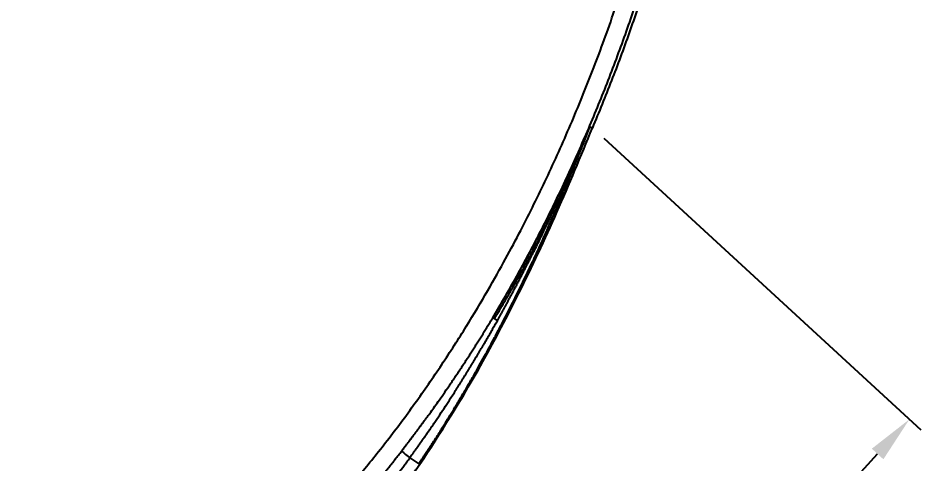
# Model space of a CAD drawing. Header units: millimetres. Extents: x 63 to 483, y 13 to 310.
# Drawn here: x 189.8 to 247.5, y 128.2 to 156.6 of the extents above; entities that cross this region are included whole.
import ezdxf

# ---------------------------------------------------------------- set-up
doc = ezdxf.new("R2010")
doc.units = ezdxf.units.MM
doc.layers.add('DIM', color=5, linetype='Continuous')
doc.styles.get("Standard").update_dxf_attribs({"font": 'arial.ttf'})
doc.dimstyles.new('사본 Standard', dxfattribs={"dimtxt": 2.5, "dimasz": 3, "dimexe": 1, "dimexo": 1, "dimgap": 0.9, "dimtad": 1, "dimdec": 1, "dimdsep": 46, "dimtxsty": 'Standard', "dimcen": 0.09, "dimclrd": 3, "dimclre": 3, "dimclrt": 2, "dimadec": 0, "dimazin": 0, "dimtfac": 1, "dimtdec": 1, "dimtmove": 0, "dimatfit": 3, "dimfxl": 1.25, "dimtolj": 1, "dimtzin": 0, "dimarcsym": 1})

# ---------------------------------------------------------------- blocks, each defined once
blk = doc.blocks.new('*D5')
at = {"layer": 'DIM', "linetype": 'ByBlock', "lineweight": -2, "transparency": 16777216}
for p, q in [((227.214, 148.975), (247.457, 130.379)), ((212.083, 93.35), (244.691, 128.847)), ((190.547, 109.06), (210.79, 90.464))]:
    blk.add_line(p, q, dxfattribs=at)
at = {"layer": 'DIM', "transparency": 16777216}
for points in [[(244.322, 129.185), (245.059, 128.508), (246.72, 131.056)], [(211.715, 93.688), (212.451, 93.012), (210.054, 91.141)]]:
    blk.add_solid(points, dxfattribs=at)
at = {"layer": 'DIM', "transparency": 16777216, "insert": (226.178, 113.128), "char_height": 3, "attachment_point": 5, "rotation": 47.42892}
blk.add_mtext('\\A1;162.6', dxfattribs=at)

msp = doc.modelspace()

# ---------------------------------------------------------------- linework, layer by layer
msp.add_line((214.825, 128.6), (215.396, 128.212))
msp.add_ellipse((215.077, 128.429), major_axis=(-0.789, 0.615), ratio=0.020891, start_param=0.184286, end_param=1.261485)
for points, knots in [([(237.147, 252.126), (237.143, 247.808), (237.115, 243.491), (237.017, 234.856), (236.947, 230.539), (236.812, 224.065), (236.761, 221.906), (236.679, 218.669), (236.651, 217.59), (236.591, 215.433), (236.544, 213.814), (236.495, 212.196), (236.462, 211.117), (236.445, 210.578), (236.394, 208.96), (236.359, 207.881), (236.303, 206.263), (236.284, 205.723), (236.246, 204.644), (236.226, 204.105), (236.164, 202.487), (236.12, 201.408), (236.025, 199.251), (235.973, 198.172), (235.86, 196.015), (235.799, 194.937), (235.665, 192.781), (235.592, 191.704), (235.432, 189.549), (235.345, 188.473), (235.154, 186.32), (235.051, 185.245), (234.826, 183.096), (234.704, 182.022), (234.44, 179.877), (234.298, 178.806), (233.99, 176.666), (233.825, 175.598), (233.468, 173.465), (233.276, 172.401), (232.865, 170.278), (232.645, 169.219), (232.175, 167.108), (231.924, 166.056), (231.524, 164.484), (231.386, 163.961), (231.103, 162.917), (230.958, 162.397), (230.509, 160.838), (230.195, 159.803), (229.534, 157.743), (229.188, 156.718), (228.466, 154.68), (228.089, 153.666), (227.306, 151.649), (226.899, 150.647), (226.477, 149.651)], [0, 0, 0, 0, 0.125, 0.125, 0.25, 0.25, 0.3125, 0.3125, 0.34375, 0.34375, 0.375, 0.390625, 0.390625, 0.40625, 0.40625, 0.4375, 0.4375, 0.453125, 0.453125, 0.46875, 0.46875, 0.5, 0.5, 0.53125, 0.53125, 0.5625, 0.5625, 0.59375, 0.59375, 0.625, 0.625, 0.65625, 0.65625, 0.6875, 0.6875, 0.71875, 0.71875, 0.75, 0.75, 0.78125, 0.78125, 0.8125, 0.8125, 0.84375, 0.84375, 0.859375, 0.859375, 0.875, 0.875, 0.90625, 0.90625, 0.9375, 0.9375, 0.96875, 0.96875, 1, 1, 1, 1]), ([(220.119, 137.536), (220.664, 138.444), (221.195, 139.365), (222.231, 141.234), (222.735, 142.181), (223.716, 144.099), (224.192, 145.071), (225.117, 147.038), (225.566, 148.033), (226.218, 149.542), (226.432, 150.048), (226.853, 151.066), (227.06, 151.577), (227.671, 153.119), (228.064, 154.158), (228.82, 156.256), (229.184, 157.316), (229.881, 159.456), (230.214, 160.536), (230.689, 162.17), (230.843, 162.718), (231.144, 163.817), (231.29, 164.369), (231.574, 165.478), (231.712, 166.035), (231.979, 167.153), (232.108, 167.714), (232.484, 169.404), (232.717, 170.538), (233.154, 172.823), (233.357, 173.973), (233.734, 176.286), (233.908, 177.449), (234.231, 179.788), (234.38, 180.964), (234.654, 183.328), (234.78, 184.515), (235.01, 186.901), (235.116, 188.1), (235.308, 190.508), (235.395, 191.717), (235.555, 194.145), (235.627, 195.364), (235.758, 197.812), (235.817, 199.041), (235.927, 201.507), (235.977, 202.746), (236.047, 204.61), (236.069, 205.232), (236.113, 206.479), (236.135, 207.104), (236.176, 208.356), (236.197, 208.983), (236.237, 210.24), (236.297, 212.128), (236.353, 214.028), (236.425, 216.57), (236.46, 217.847), (236.625, 224.251), (236.733, 229.453), (236.849, 237.372), (236.88, 240.032), (236.927, 245.389), (236.941, 248.087), (236.947, 250.804)], [0, 0, 0, 0, 0.03125, 0.03125, 0.0625, 0.0625, 0.09375, 0.09375, 0.125, 0.125, 0.140625, 0.140625, 0.15625, 0.15625, 0.1875, 0.1875, 0.21875, 0.21875, 0.25, 0.25, 0.265625, 0.265625, 0.28125, 0.28125, 0.296875, 0.296875, 0.3125, 0.3125, 0.34375, 0.34375, 0.375, 0.375, 0.40625, 0.40625, 0.4375, 0.4375, 0.46875, 0.46875, 0.5, 0.5, 0.53125, 0.53125, 0.5625, 0.5625, 0.59375, 0.59375, 0.625, 0.625, 0.640625, 0.640625, 0.65625, 0.65625, 0.671875, 0.671875, 0.6875, 0.71875, 0.71875, 0.75, 0.75, 0.875, 0.875, 0.9375, 0.9375, 1, 1, 1, 1]), ([(189.81, 109.736), (189.811, 109.736), (191.55, 110.333), (199.274, 113.209), (206.954, 118.93), (212.348, 123.583), (217.619, 131.298), (222.18, 139.501), (225.008, 145.988), (226.477, 149.651)], [0, 0, 0, 0, 0.000003, 0.052094, 0.254178, 0.446592, 0.581602, 0.775071, 1, 1, 1, 1]), ([(215.396, 128.212), (215.41, 128.232), (215.438, 128.273), (215.481, 128.337), (215.526, 128.403), (215.573, 128.473), (215.622, 128.546), (215.674, 128.623), (215.727, 128.702), (215.782, 128.785), (215.839, 128.871), (215.898, 128.961), (215.959, 129.053), (216.022, 129.149), (216.087, 129.248), (216.154, 129.351), (216.223, 129.457), (216.352, 129.656), (216.531, 129.933), (216.746, 130.271), (216.93, 130.564), (217.139, 130.897), (217.395, 131.311), (217.72, 131.842), (218.08, 132.442), (218.473, 133.107), (218.87, 133.794), (219.246, 134.457), (219.579, 135.054), (219.87, 135.585), (220.12, 136.048), (220.331, 136.442), (220.571, 136.896), (220.848, 137.425), (221.167, 138.047), (221.472, 138.651), (221.762, 139.235), (222.038, 139.8), (222.302, 140.345), (222.552, 140.87), (222.789, 141.376), (223.098, 142.041), (223.467, 142.853), (223.887, 143.796), (224.269, 144.673), (224.616, 145.483), (224.928, 146.225), (225.192, 146.864), (225.414, 147.406), (225.596, 147.856), (225.757, 148.256), (225.895, 148.605), (226, 148.87), (226.075, 149.062), (226.126, 149.194), (226.171, 149.311), (226.202, 149.391), (226.22, 149.438), (226.228, 149.458), (226.234, 149.476), (226.241, 149.492), (226.249, 149.514), (226.256, 149.532), (226.261, 149.546), (226.263, 149.551), (226.265, 149.556), (226.266, 149.56), (226.268, 149.565), (226.27, 149.57), (226.272, 149.575), (226.273, 149.579), (226.275, 149.584), (226.277, 149.588), (226.278, 149.591), (226.279, 149.593), (226.28, 149.596), (226.281, 149.599), (226.282, 149.603), (226.284, 149.608), (226.286, 149.613), (226.288, 149.619), (226.29, 149.625), (226.292, 149.63), (226.294, 149.634), (226.295, 149.639), (226.297, 149.643), (226.298, 149.648), (226.3, 149.653), (226.302, 149.658), (226.304, 149.661), (226.304, 149.663), (226.305, 149.666), (226.306, 149.668), (226.307, 149.67), (226.308, 149.672), (226.309, 149.675), (226.31, 149.678), (226.311, 149.681), (226.312, 149.684), (226.312, 149.686), (226.313, 149.689), (226.314, 149.692), (226.315, 149.696), (226.316, 149.699), (226.316, 149.702), (226.316, 149.703), (226.317, 149.704), (226.317, 149.706), (226.317, 149.707), (226.317, 149.709), (226.317, 149.709), (226.317, 149.71)], [0, 0, 0, 0, 0.003006, 0.00617, 0.009491, 0.012969, 0.016604, 0.020397, 0.024346, 0.028453, 0.032716, 0.037136, 0.041714, 0.046447, 0.051338, 0.056385, 0.061589, 0.066949, 0.085785, 0.102325, 0.116575, 0.128537, 0.151044, 0.176728, 0.205588, 0.237622, 0.272321, 0.303771, 0.331974, 0.356931, 0.378643, 0.397112, 0.41234, 0.442172, 0.471035, 0.498929, 0.525855, 0.551813, 0.576804, 0.600829, 0.623887, 0.645979, 0.691763, 0.73442, 0.773953, 0.810364, 0.843658, 0.873837, 0.896236, 0.916363, 0.93422, 0.949808, 0.963128, 0.969734, 0.975647, 0.980866, 0.985392, 0.986421, 0.987324, 0.988102, 0.988754, 0.989556, 0.991063, 0.991276, 0.99149, 0.991704, 0.991918, 0.992133, 0.992348, 0.992563, 0.992778, 0.992994, 0.993212, 0.993283, 0.993382, 0.993511, 0.993669, 0.993856, 0.994074, 0.994323, 0.994605, 0.99492, 0.995154, 0.995367, 0.995561, 0.995734, 0.995963, 0.996219, 0.9965, 0.996591, 0.996684, 0.996782, 0.996883, 0.99699, 0.997103, 0.997224, 0.997373, 0.997521, 0.99767, 0.997818, 0.997966, 0.99821, 0.998516, 0.998874, 0.999055, 0.999202, 0.99932, 0.99941, 0.999701, 0.999879, 1, 1, 1, 1]), ([(225.89, 148.728), (225.901, 148.754), (225.923, 148.804), (225.955, 148.877), (225.986, 148.947), (226.015, 149.013), (226.042, 149.076), (226.076, 149.155), (226.115, 149.245), (226.157, 149.34), (226.192, 149.421), (226.223, 149.494), (226.245, 149.545), (226.259, 149.578), (226.265, 149.591), (226.27, 149.603), (226.275, 149.615), (226.28, 149.625), (226.285, 149.636), (226.289, 149.647), (226.294, 149.658), (226.299, 149.669), (226.304, 149.679), (226.308, 149.69), (226.313, 149.7), (226.316, 149.706), (226.317, 149.71)], [0, 0, 0, 0, 0.078039, 0.152563, 0.223572, 0.291067, 0.355047, 0.415512, 0.531399, 0.628705, 0.707432, 0.777504, 0.849993, 0.86432, 0.877757, 0.890306, 0.901968, 0.912744, 0.922636, 0.934215, 0.945612, 0.956829, 0.967873, 0.978746, 0.989453, 1, 1, 1, 1]), ([(225.911, 148.715), (225.92, 148.735), (225.937, 148.776), (225.962, 148.836), (225.986, 148.893), (226.009, 148.949), (226.031, 149.003), (226.052, 149.054), (226.073, 149.104), (226.092, 149.152), (226.111, 149.197), (226.129, 149.241), (226.146, 149.282), (226.162, 149.321), (226.181, 149.367), (226.202, 149.419), (226.224, 149.474), (226.244, 149.524), (226.259, 149.561), (226.269, 149.586), (226.275, 149.6), (226.279, 149.61), (226.281, 149.616), (226.283, 149.622), (226.285, 149.627), (226.287, 149.631), (226.288, 149.634), (226.289, 149.636), (226.29, 149.638), (226.29, 149.639), (226.291, 149.641), (226.292, 149.643), (226.293, 149.645), (226.294, 149.647), (226.294, 149.649), (226.295, 149.65), (226.296, 149.652), (226.296, 149.653), (226.297, 149.654), (226.297, 149.655), (226.297, 149.656), (226.298, 149.659), (226.3, 149.662), (226.301, 149.666), (226.303, 149.67), (226.305, 149.675), (226.307, 149.68), (226.309, 149.685), (226.311, 149.691), (226.313, 149.696), (226.314, 149.701), (226.316, 149.704), (226.316, 149.706), (226.317, 149.708), (226.317, 149.709), (226.318, 149.71), (226.318, 149.71), (226.317, 149.71), (226.317, 149.71)], [0, 0, 0, 0, 0.06184, 0.121632, 0.179377, 0.235075, 0.288725, 0.340327, 0.389883, 0.437391, 0.482853, 0.526268, 0.567636, 0.606957, 0.644232, 0.705309, 0.760562, 0.809995, 0.853599, 0.871695, 0.88735, 0.894601, 0.901014, 0.9066, 0.911371, 0.915335, 0.918499, 0.920871, 0.922453, 0.92325, 0.925461, 0.927552, 0.929521, 0.93137, 0.9331, 0.934711, 0.936203, 0.937578, 0.938835, 0.939975, 0.940998, 0.941905, 0.946196, 0.950549, 0.954974, 0.959484, 0.964091, 0.970406, 0.976361, 0.981976, 0.98727, 0.990405, 0.993029, 0.99515, 0.996791, 0.998017, 0.998987, 1, 1, 1, 1]), ([(226.317, 149.71), (226.319, 149.709), (226.323, 149.708), (226.329, 149.705), (226.336, 149.703), (226.343, 149.7), (226.351, 149.697), (226.359, 149.694), (226.368, 149.691), (226.377, 149.688), (226.387, 149.684), (226.399, 149.68), (226.414, 149.675), (226.429, 149.669), (226.444, 149.664), (226.456, 149.66), (226.467, 149.656), (226.474, 149.653), (226.477, 149.651)], [0, 0, 0, 0, 0.034976, 0.07329, 0.114944, 0.159935, 0.208266, 0.259935, 0.314943, 0.37329, 0.434976, 0.5, 0.606416, 0.703599, 0.791549, 0.870265, 0.939749, 1, 1, 1, 1]), ([(220.119, 137.536), (220.134, 137.561), (220.163, 137.61), (220.208, 137.683), (220.252, 137.757), (220.296, 137.83), (220.339, 137.904), (220.383, 137.977), (220.427, 138.051), (220.471, 138.125), (220.514, 138.198), (220.558, 138.272), (220.601, 138.346), (220.645, 138.42), (220.688, 138.494), (220.731, 138.568), (220.775, 138.642), (220.818, 138.716), (220.861, 138.79), (220.904, 138.864), (220.947, 138.938), (220.99, 139.013), (221.033, 139.087), (221.075, 139.161), (221.118, 139.235), (221.161, 139.31), (221.203, 139.384), (221.246, 139.459), (221.288, 139.533), (221.33, 139.608), (221.373, 139.682), (221.415, 139.757), (221.457, 139.832), (221.499, 139.907), (221.541, 139.981), (221.583, 140.056), (221.625, 140.131), (221.667, 140.206), (221.709, 140.281), (221.75, 140.356), (221.792, 140.431), (221.834, 140.506), (221.875, 140.581), (221.917, 140.656), (221.958, 140.732), (221.999, 140.807), (222.04, 140.882), (222.177, 141.132), (222.409, 141.561), (222.735, 142.174), (223.062, 142.799), (223.44, 143.536), (223.85, 144.351), (224.27, 145.209), (224.636, 145.975), (224.948, 146.641), (225.214, 147.217), (225.439, 147.714), (225.634, 148.148), (225.767, 148.448), (225.849, 148.635), (225.877, 148.698), (225.89, 148.728)], [0, 0, 0, 0, 0.006796, 0.013592, 0.020389, 0.027185, 0.033983, 0.04078, 0.047578, 0.054376, 0.061175, 0.067974, 0.074773, 0.081573, 0.088373, 0.095173, 0.101974, 0.108775, 0.115577, 0.122379, 0.129181, 0.135984, 0.142787, 0.14959, 0.156394, 0.163198, 0.170003, 0.176808, 0.183613, 0.190419, 0.197226, 0.204032, 0.210839, 0.217647, 0.224455, 0.231263, 0.238072, 0.244881, 0.251691, 0.258501, 0.265312, 0.272123, 0.278934, 0.285746, 0.292558, 0.299371, 0.306184, 0.312998, 0.367175, 0.422255, 0.478239, 0.535127, 0.619488, 0.695342, 0.762694, 0.821549, 0.870425, 0.913728, 0.951457, 0.983613, 0.992004, 1, 1, 1, 1]), ([(224.028, 144.434), (224.042, 144.465), (224.07, 144.525), (224.112, 144.616), (224.154, 144.706), (224.195, 144.795), (224.235, 144.883), (224.275, 144.97), (224.315, 145.057), (224.354, 145.143), (224.393, 145.228), (224.431, 145.312), (224.469, 145.395), (224.506, 145.478), (224.543, 145.56), (224.579, 145.641), (224.615, 145.721), (224.651, 145.8), (224.686, 145.878), (224.721, 145.956), (224.755, 146.033), (224.789, 146.109), (224.822, 146.184), (224.855, 146.259), (224.888, 146.332), (224.92, 146.405), (224.952, 146.477), (224.983, 146.548), (225.014, 146.619), (225.045, 146.688), (225.075, 146.757), (225.104, 146.825), (225.134, 146.892), (225.163, 146.958), (225.191, 147.023), (225.219, 147.088), (225.247, 147.152), (225.274, 147.215), (225.301, 147.277), (225.327, 147.338), (225.353, 147.398), (225.379, 147.458), (225.404, 147.517), (225.429, 147.575), (225.454, 147.632), (225.478, 147.688), (225.501, 147.743), (225.525, 147.798), (225.548, 147.852), (225.57, 147.905), (225.592, 147.957), (225.614, 148.008), (225.635, 148.058), (225.656, 148.108), (225.677, 148.157), (225.697, 148.205), (225.717, 148.252), (225.737, 148.298), (225.756, 148.343), (225.775, 148.388), (225.793, 148.432), (225.811, 148.475), (225.829, 148.517), (225.846, 148.558), (225.863, 148.598), (225.879, 148.638), (225.895, 148.676), (225.906, 148.702), (225.911, 148.715)], [0, 0, 0, 0, 0.021536, 0.042875, 0.064017, 0.084963, 0.105713, 0.126265, 0.146622, 0.166781, 0.186745, 0.206511, 0.226082, 0.245455, 0.264632, 0.283613, 0.302397, 0.320985, 0.339377, 0.357571, 0.37557, 0.393372, 0.410977, 0.428387, 0.445599, 0.462616, 0.479435, 0.496059, 0.512486, 0.528717, 0.544751, 0.560589, 0.576231, 0.591676, 0.606925, 0.621977, 0.636833, 0.651493, 0.665956, 0.680223, 0.694294, 0.708168, 0.721847, 0.735328, 0.748614, 0.761703, 0.774596, 0.787292, 0.799792, 0.812096, 0.824203, 0.836115, 0.84783, 0.859348, 0.870671, 0.881797, 0.892726, 0.90346, 0.913997, 0.924338, 0.934483, 0.944431, 0.954183, 0.963739, 0.973099, 0.982262, 0.991229, 1, 1, 1, 1]), ([(220.222, 137.466), (220.435, 137.819), (220.836, 138.495), (221.396, 139.467), (221.893, 140.353), (222.335, 141.16), (222.732, 141.9), (223.089, 142.58), (223.411, 143.205), (223.703, 143.781), (223.905, 144.186), (224.011, 144.398), (224.028, 144.434)], [0, 0, 0, 0, 0.155849, 0.296842, 0.423998, 0.539373, 0.644648, 0.740993, 0.829272, 0.910333, 0.984957, 1, 1, 1, 1]), ([(220.412, 137.346), (220.427, 137.372), (220.456, 137.424), (220.5, 137.503), (220.543, 137.581), (220.587, 137.659), (220.63, 137.737), (220.673, 137.814), (220.716, 137.892), (220.759, 137.969), (220.801, 138.046), (220.843, 138.123), (220.885, 138.199), (220.927, 138.276), (220.969, 138.352), (221.01, 138.428), (221.051, 138.504), (221.092, 138.579), (221.133, 138.654), (221.173, 138.73), (221.214, 138.804), (221.254, 138.879), (221.294, 138.954), (221.334, 139.028), (221.374, 139.102), (221.413, 139.176), (221.452, 139.25), (221.491, 139.323), (221.53, 139.396), (221.569, 139.469), (221.607, 139.542), (221.646, 139.615), (221.684, 139.687), (221.722, 139.759), (221.759, 139.831), (221.797, 139.903), (221.834, 139.974), (221.871, 140.046), (221.908, 140.117), (221.945, 140.188), (221.982, 140.258), (222.018, 140.329), (222.054, 140.399), (222.09, 140.469), (222.126, 140.539), (222.162, 140.608), (222.198, 140.678), (222.233, 140.747), (222.268, 140.816), (222.303, 140.885), (222.338, 140.953), (222.373, 141.021), (222.407, 141.089), (222.441, 141.157), (222.475, 141.225), (222.509, 141.292), (222.543, 141.359), (222.577, 141.426), (222.61, 141.493), (222.702, 141.676), (222.85, 141.973), (223.05, 142.381), (223.244, 142.779), (223.425, 143.155), (223.594, 143.509), (223.725, 143.786), (223.825, 143.999), (223.88, 144.117), (223.918, 144.198), (223.939, 144.242), (223.957, 144.282), (223.973, 144.316), (223.988, 144.347), (224, 144.373), (224.009, 144.394), (224.017, 144.41), (224.023, 144.422), (224.026, 144.43), (224.028, 144.433), (224.028, 144.434)], [0, 0, 0, 0, 0.01132, 0.022605, 0.033856, 0.045071, 0.056252, 0.067398, 0.078509, 0.089585, 0.100626, 0.111633, 0.122605, 0.133542, 0.144444, 0.155311, 0.166144, 0.176942, 0.187705, 0.198433, 0.209126, 0.219785, 0.230409, 0.240998, 0.251552, 0.262071, 0.272556, 0.283006, 0.293421, 0.303802, 0.314147, 0.324458, 0.334734, 0.344975, 0.355182, 0.365354, 0.375491, 0.385593, 0.395661, 0.405694, 0.415692, 0.425655, 0.435584, 0.445477, 0.455336, 0.465161, 0.474951, 0.484705, 0.494426, 0.504111, 0.513762, 0.523378, 0.532959, 0.542506, 0.552018, 0.561495, 0.570937, 0.580345, 0.589718, 0.599057, 0.657686, 0.714772, 0.770315, 0.824315, 0.872075, 0.918357, 0.939718, 0.960729, 0.967476, 0.973588, 0.979064, 0.983905, 0.98811, 0.99168, 0.994615, 0.996914, 0.998578, 0.999607, 1, 1, 1, 1]), ([(214.299, 129.03), (214.317, 129.053), (214.352, 129.098), (214.405, 129.166), (214.457, 129.234), (214.51, 129.302), (214.562, 129.37), (214.615, 129.439), (214.667, 129.507), (214.719, 129.575), (214.771, 129.643), (214.823, 129.711), (214.875, 129.78), (214.927, 129.848), (214.978, 129.916), (215.03, 129.985), (215.081, 130.053), (215.133, 130.122), (215.184, 130.19), (215.235, 130.258), (215.287, 130.327), (215.338, 130.395), (215.389, 130.464), (215.439, 130.533), (215.49, 130.601), (215.541, 130.67), (215.592, 130.738), (215.642, 130.807), (215.693, 130.876), (215.743, 130.944), (215.793, 131.013), (215.843, 131.082), (215.946, 131.223), (216.115, 131.456), (216.363, 131.802), (216.652, 132.21), (216.981, 132.68), (217.237, 133.051), (217.408, 133.302), (217.483, 133.413), (217.559, 133.524), (217.635, 133.636), (217.711, 133.749), (217.787, 133.863), (217.864, 133.977), (217.941, 134.093), (218.018, 134.209), (218.095, 134.326), (218.173, 134.444), (218.251, 134.563), (218.33, 134.683), (218.409, 134.804), (218.488, 134.925), (218.567, 135.047), (218.646, 135.17), (218.726, 135.294), (218.806, 135.419), (218.887, 135.545), (218.967, 135.672), (219.048, 135.799), (219.129, 135.928), (219.21, 136.057), (219.292, 136.187), (219.374, 136.318), (219.456, 136.45), (219.538, 136.583), (219.62, 136.716), (219.703, 136.851), (219.786, 136.986), (219.869, 137.122), (219.952, 137.26), (220.036, 137.398), (220.091, 137.49), (220.119, 137.536)], [0, 0, 0, 0, 0.008347, 0.016691, 0.025031, 0.033368, 0.041702, 0.050032, 0.05836, 0.066684, 0.075004, 0.083322, 0.091636, 0.099947, 0.108255, 0.116559, 0.124861, 0.133159, 0.141453, 0.149745, 0.158033, 0.166319, 0.174601, 0.18288, 0.191155, 0.199428, 0.207697, 0.215963, 0.224226, 0.232486, 0.240742, 0.248996, 0.257246, 0.29143, 0.332748, 0.3812, 0.436785, 0.499503, 0.51237, 0.525322, 0.538358, 0.551479, 0.564684, 0.577973, 0.591346, 0.604804, 0.618345, 0.631971, 0.645682, 0.659476, 0.673355, 0.687318, 0.701366, 0.715497, 0.729713, 0.744013, 0.758397, 0.772866, 0.787419, 0.802056, 0.816777, 0.831582, 0.846472, 0.861446, 0.876504, 0.891646, 0.906873, 0.922183, 0.937578, 0.953057, 0.968621, 0.984268, 1, 1, 1, 1]), ([(214.825, 128.6), (214.839, 128.62), (214.869, 128.661), (214.914, 128.723), (214.96, 128.786), (215.007, 128.852), (215.056, 128.919), (215.106, 128.989), (215.157, 129.06), (215.21, 129.134), (215.264, 129.209), (215.319, 129.286), (215.375, 129.365), (215.432, 129.446), (215.491, 129.53), (215.551, 129.615), (215.612, 129.702), (215.674, 129.791), (215.738, 129.881), (215.803, 129.974), (215.869, 130.069), (215.936, 130.166), (216.004, 130.265), (216.074, 130.366), (216.144, 130.469), (216.216, 130.574), (216.289, 130.68), (216.464, 130.938), (216.734, 131.339), (217.09, 131.877), (217.425, 132.391), (217.677, 132.783), (217.852, 133.058), (217.958, 133.225), (218.062, 133.39), (218.165, 133.555), (218.267, 133.718), (218.368, 133.881), (218.468, 134.043), (218.567, 134.203), (218.665, 134.363), (218.762, 134.522), (218.858, 134.68), (218.952, 134.836), (219.046, 134.992), (219.139, 135.147), (219.23, 135.301), (219.321, 135.454), (219.411, 135.605), (219.499, 135.756), (219.587, 135.906), (219.674, 136.054), (219.76, 136.202), (219.844, 136.349), (219.928, 136.494), (220.011, 136.639), (220.093, 136.782), (220.174, 136.925), (220.254, 137.066), (220.333, 137.206), (220.386, 137.299), (220.412, 137.346)], [0, 0, 0, 0, 0.007134, 0.014489, 0.022067, 0.029866, 0.037888, 0.046131, 0.054597, 0.063284, 0.072193, 0.081324, 0.090678, 0.100253, 0.11005, 0.120069, 0.130309, 0.140772, 0.151457, 0.162363, 0.173491, 0.184841, 0.196413, 0.208207, 0.220222, 0.232459, 0.244918, 0.257598, 0.32253, 0.384577, 0.443738, 0.500015, 0.51912, 0.538091, 0.556928, 0.575633, 0.594204, 0.612641, 0.630946, 0.649117, 0.667156, 0.685061, 0.702833, 0.720472, 0.737978, 0.755351, 0.772591, 0.789698, 0.806672, 0.823513, 0.840222, 0.856797, 0.87324, 0.88955, 0.905727, 0.921771, 0.937682, 0.953461, 0.969107, 0.98462, 1, 1, 1, 1]), ([(207.384, 121.279), (207.401, 121.295), (207.435, 121.327), (207.485, 121.375), (207.534, 121.424), (207.584, 121.472), (207.633, 121.52), (207.683, 121.568), (207.732, 121.616), (207.78, 121.664), (207.829, 121.711), (207.878, 121.759), (207.926, 121.807), (207.974, 121.854), (208.022, 121.902), (208.07, 121.949), (208.117, 121.996), (208.165, 122.044), (208.212, 122.091), (208.259, 122.138), (208.306, 122.185), (208.352, 122.232), (208.399, 122.278), (208.445, 122.325), (208.491, 122.372), (208.537, 122.418), (208.583, 122.465), (208.628, 122.511), (208.674, 122.557), (208.719, 122.603), (208.764, 122.65), (208.809, 122.696), (208.854, 122.741), (208.898, 122.787), (208.942, 122.833), (208.987, 122.879), (209.147, 123.045), (209.425, 123.336), (209.82, 123.755), (210.218, 124.185), (210.52, 124.516), (210.724, 124.744), (210.832, 124.864), (210.939, 124.985), (211.047, 125.105), (211.154, 125.227), (211.261, 125.348), (211.368, 125.47), (211.475, 125.593), (211.581, 125.715), (211.688, 125.838), (211.794, 125.962), (211.9, 126.086), (212.006, 126.21), (212.112, 126.334), (212.218, 126.459), (212.323, 126.584), (212.429, 126.71), (212.534, 126.836), (212.639, 126.962), (212.744, 127.089), (212.849, 127.216), (212.953, 127.343), (213.058, 127.471), (213.162, 127.599), (213.266, 127.727), (213.37, 127.856), (213.474, 127.985), (213.578, 128.115), (213.681, 128.244), (213.785, 128.374), (213.888, 128.505), (213.991, 128.636), (214.094, 128.767), (214.197, 128.898), (214.265, 128.986), (214.299, 129.03)], [0, 0, 0, 0, 0.006704, 0.013389, 0.020057, 0.026706, 0.033338, 0.039951, 0.046546, 0.053123, 0.059682, 0.066223, 0.072746, 0.079251, 0.085738, 0.092207, 0.098657, 0.10509, 0.111504, 0.117901, 0.124279, 0.13064, 0.136982, 0.143307, 0.149613, 0.155901, 0.162172, 0.168424, 0.174658, 0.180874, 0.187072, 0.193253, 0.199415, 0.205559, 0.211685, 0.217793, 0.223883, 0.278424, 0.333874, 0.390232, 0.4475, 0.463002, 0.47852, 0.494055, 0.509607, 0.525175, 0.54076, 0.556362, 0.57198, 0.587615, 0.603266, 0.618935, 0.63462, 0.650322, 0.66604, 0.681775, 0.697527, 0.713296, 0.729081, 0.744883, 0.760702, 0.776537, 0.79239, 0.808259, 0.824145, 0.840047, 0.855967, 0.871903, 0.887856, 0.903826, 0.919813, 0.935817, 0.951837, 0.967875, 0.983929, 1, 1, 1, 1]), ([(207.869, 120.803), (207.886, 120.819), (207.921, 120.85), (207.973, 120.897), (208.023, 120.943), (208.072, 120.987), (208.119, 121.03), (208.166, 121.073), (208.211, 121.114), (208.254, 121.154), (208.297, 121.193), (208.338, 121.231), (208.378, 121.268), (208.416, 121.303), (208.453, 121.338), (208.489, 121.371), (208.524, 121.403), (208.557, 121.434), (208.59, 121.464), (208.62, 121.493), (208.65, 121.521), (208.678, 121.548), (208.705, 121.573), (208.731, 121.597), (208.825, 121.686), (208.982, 121.834), (209.196, 122.039), (209.392, 122.23), (209.617, 122.45), (209.871, 122.704), (210.157, 122.994), (210.432, 123.279), (210.697, 123.557), (210.952, 123.83), (211.262, 124.168), (211.628, 124.577), (212.057, 125.07), (212.494, 125.588), (212.857, 126.032), (213.151, 126.399), (213.375, 126.681), (213.613, 126.986), (213.798, 127.226), (213.927, 127.395), (213.995, 127.485), (214.067, 127.579), (214.141, 127.677), (214.218, 127.779), (214.297, 127.885), (214.379, 127.995), (214.463, 128.108), (214.55, 128.226), (214.639, 128.347), (214.731, 128.472), (214.793, 128.557), (214.825, 128.6)], [0, 0, 0, 0, 0.006803, 0.013442, 0.019919, 0.026233, 0.032384, 0.038372, 0.044198, 0.04986, 0.05536, 0.060697, 0.065872, 0.070883, 0.075732, 0.080419, 0.084942, 0.089303, 0.093502, 0.097537, 0.10141, 0.105121, 0.108669, 0.112054, 0.115277, 0.14568, 0.173949, 0.200087, 0.224092, 0.264086, 0.302997, 0.340823, 0.377566, 0.413223, 0.447795, 0.508743, 0.570711, 0.634786, 0.703063, 0.734985, 0.769429, 0.806394, 0.84588, 0.856281, 0.867126, 0.878415, 0.890148, 0.902326, 0.914947, 0.928013, 0.941523, 0.955476, 0.969873, 0.984715, 1, 1, 1, 1])]:
    msp.add_open_spline(points, degree=3, knots=knots)
msp.add_open_spline([(200.466, 117.01), (200.786, 117.239), (201.436, 117.714), (202.41, 118.461), (203.428, 119.278), (204.512, 120.193), (205.685, 121.237), (206.966, 122.448), (208.374, 123.864), (209.918, 125.523), (211.612, 127.478), (213.386, 129.685), (215.163, 132.066), (216.881, 134.547), (218.462, 137.008), (219.842, 139.318), (220.97, 141.327), (221.919, 143.112), (222.759, 144.77), (223.551, 146.406), (224.335, 148.107), (225.093, 149.835), (225.817, 151.57), (226.498, 153.284), (227.149, 155.011), (227.81, 156.86), (228.506, 158.931), (229.25, 161.318), (230.019, 164.022), (230.783, 167.032), (231.548, 170.491), (232.286, 174.444), (232.903, 178.467), (233.359, 182.053), (233.71, 185.318), (233.981, 188.287), (234.193, 190.996), (234.363, 193.487), (234.502, 195.815), (234.621, 198.056), (234.725, 200.28), (234.819, 202.51), (234.905, 204.742), (234.983, 206.969), (235.057, 209.209), (235.132, 211.556), (235.21, 214.152), (235.293, 217.069), (235.377, 220.241), (235.458, 223.611), (235.537, 227.223), (235.611, 231.134), (235.68, 235.415), (235.739, 240.092), (235.784, 245.182), (235.802, 248.882), (235.806, 250.806)], degree=3)
for points, weights in [([(225.911, 148.715), (225.901, 148.721), (225.894, 148.725), (225.89, 148.728)], [1.01414177637, 1.02036362777, 1.02863851519, 1.03896643862]), ([(220.222, 137.466), (220.163, 137.504), (220.129, 137.528), (220.119, 137.536)], [1.00320568196, 1.01148657392, 1.03581081629, 1.07617840904]), ([(220.412, 137.346), (220.335, 137.394), (220.271, 137.434), (220.222, 137.466)], [1.01465884522, 1.00031625399, 0.996498532905, 1.00320568196])]:
    msp.add_rational_spline(points, weights, degree=3)

# ---------------------------------------------------------------- dimensions: what is measured, and where the dimension line sits
at = {"layer": 'DIM'}
dim = msp.add_aligned_dim(p1=(189.81, 109.736), p2=(226.477, 149.651), distance=-27.488, text='162.6', dimstyle='사본 Standard', override={"dimtxt": 3, "dimgap": 1.5, "dimcen": 0, "dimclrd": 256, "dimclre": 256, "dimclrt": 256, "dimtofl": 0}, dxfattribs=at)
dim.commit()
dim.dimension.update_dxf_attribs({"geometry": '*D5', "text_midpoint": (226.178, 113.128)})

doc.saveas('drawing.dxf')
